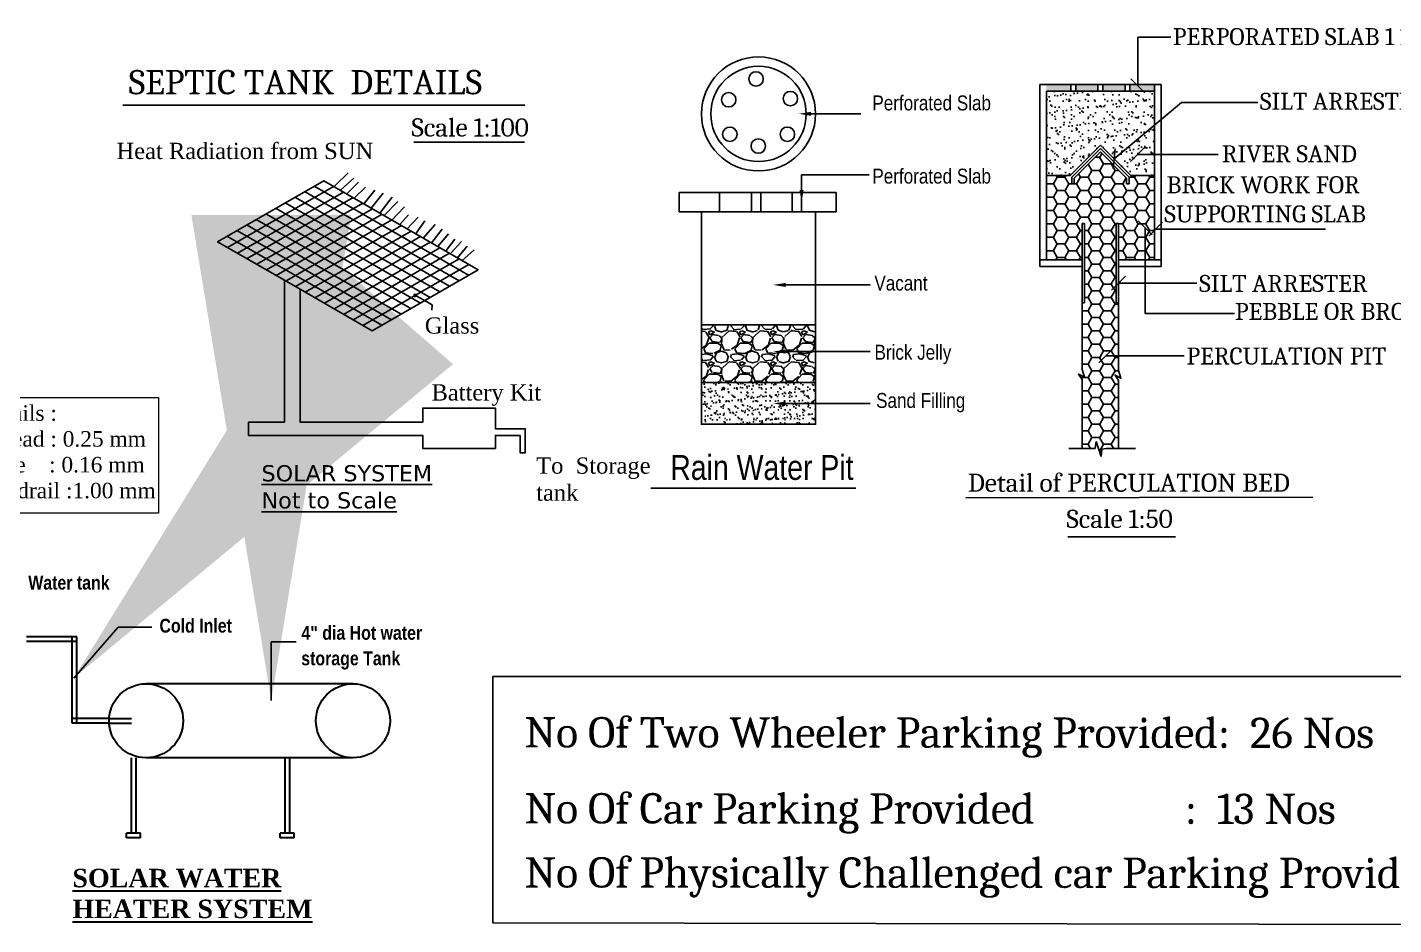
# Model space of a CAD drawing. Header units: metres. Extents: x 54 to 230, y 9 to 104.
# Drawn here: x 103.3 to 125.8, y 71.04 to 85.82 of the extents above; entities that cross this region are included whole.
import ezdxf
from ezdxf.enums import TextEntityAlignment as Align

# ---------------------------------------------------------------- set-up
doc = ezdxf.new("R2010")
doc.units = ezdxf.units.M
doc.header["$MEASUREMENT"] = 0
doc.styles.add('DGDG', font='ARIALNB.TTF', dxfattribs={"height": 12})
doc.styles.get("Standard").update_dxf_attribs({"font": 'Cambria.ttf'})
doc.styles.add('STYLE 3', font='ARIALN.TTF')
doc.dimstyles.new('Copy of COPY STANDARD', dxfattribs={"dimtxt": 12, "dimasz": 8, "dimexe": 0.18, "dimexo": 0.0625, "dimgap": 2, "dimtad": 0, "dimdec": 3, "dimzin": 0, "dimdsep": 46, "dimlunit": 4, "dimtxsty": 'DGDG', "dimblk": 'OBLIQUE', "dimcen": 0.09, "dimdle": 3, "dimse1": 1, "dimse2": 1, "dimclrd": 256, "dimclrt": 256, "dimadec": 0, "dimazin": 0, "dimtfac": 1, "dimtdec": 3, "dimtix": 1, "dimtofl": 0, "dimtmove": 0, "dimatfit": 0, "dimfxl": 0, "dimtolj": 1, "dimtzin": 0, "dimarcsym": 0})
doc.dimstyles.get("Standard").update_dxf_attribs({"dimtxt": 0.23, "dimasz": 0.23, "dimexe": 0.18, "dimexo": 0.0625, "dimgap": 0.09, "dimtad": 0, "dimzin": 0, "dimdsep": 46, "dimtxsty": 'Standard', "dimblk": 'OBLIQUE', "dimcen": 0.09, "dimse1": 1, "dimse2": 1, "dimadec": 0, "dimazin": 0, "dimtfac": 1, "dimtofl": 0, "dimtmove": 0, "dimatfit": 3, "dimldrblk": 'OBLIQUE', "dimfxl": 0, "dimtolj": 1, "dimtzin": 0, "dimarcsym": 0})

# ---------------------------------------------------------------- blocks, each defined once
blk = doc.blocks.new('_Oblique')
at = {"color": 0, "linetype": 'ByBlock', "lineweight": -2}
blk.add_line((-0.5, -0.5), (0.5, 0.5), dxfattribs=at)

msp = doc.modelspace()

# ---------------------------------------------------------------- hatches: boundary and pattern name
h = msp.add_hatch(color=0)
h.paths.add_polyline_path([(120.083, 84.878), (120.083, 84.768), (120.488, 84.768), (120.488, 84.878)])
h.paths.add_polyline_path([(120.568, 84.878), (120.568, 84.768), (120.933, 84.768), (120.933, 84.878)])
h.paths.add_polyline_path([(121.013, 84.878), (121.013, 84.768), (121.378, 84.768), (121.378, 84.878)])
h.paths.add_polyline_path([(121.863, 84.768), (121.863, 84.878), (121.458, 84.878), (121.458, 84.768)])
h = msp.add_hatch()
h.set_pattern_fill('AR-SAND', color=0, scale=0.004, style=0)
h.set_pattern_definition([(37.5, (-14727.68602, -4435.9439), (-0.0064001252, 0.195765295), [0, -0.154432, 0, -0.17272, 0, -0.1651]), (7.5, (-14727.68602, -4435.9439), (0.1798093133, 0.2867300402), [0, -0.083312, 0, -0.139192, 0, -0.05334]), (327.5, (-14727.81099, -4435.9439), (0.3163969481, 0.0005748739), [0, -0.0508, 0, -0.18288, 0, -0.23876]), (317.5, (-14727.811, -4435.9439), (0.305422581, 0.0891717293), [0, -0.0254, 0, -0.119888, 0, -0.13716])])
h.paths.add_polyline_path([(120.973, 83.878), (121.473, 83.378), (121.863, 83.378), (121.863, 84.768), (120.083, 84.768), (120.083, 83.378), (120.473, 83.378)])
h = msp.add_hatch()
h.set_pattern_fill('HONEY', color=0, scale=0.04, style=0)
h.set_pattern_definition([(0, (-14727.68602, -4435.9439), (0.1905, 0.1099852), [0.127, -0.254]), (120, (-14727.68602, -4435.9439), (-0.19049997724, 0.1099852394), [0.127, -0.254]), (60, (-14727.68602, -4435.9439), (2.276e-08, 0.2199704394), [-0.254, 0.127])])
h.paths.add_polyline_path([(121.863, 83.378), (121.473, 83.378), (121.444, 83.35), (121.444, 83.24), (121.404, 83.24), (121.404, 83.334), (120.973, 83.765), (120.541, 83.334), (120.541, 83.24), (120.501, 83.24), (120.501, 83.35), (120.473, 83.378), (120.083, 83.378), (120.083, 81.988), (120.673, 81.988), (120.673, 82.588), (120.713, 82.588), (120.713, 81.278), (120.673, 81.278), (120.673, 80.18), (120.711, 80.052), (120.614, 80.104), (120.673, 80.016), (120.673, 78.878), (120.889, 78.878), (120.905, 78.997), (120.985, 78.748), (120.994, 78.868), (121.07, 78.878), (121.273, 78.878), (121.273, 80.001), (121.214, 80.089), (121.311, 80.037), (121.273, 80.166), (121.273, 81.278), (121.233, 81.278), (121.233, 82.588), (121.273, 82.588), (121.273, 81.988), (121.863, 81.988)])
at = {"lineweight": 25}
h = msp.add_hatch(dxfattribs=at)
h.set_pattern_fill('GRAVEL', color=0, scale=0.511111, style=0)
h.set_pattern_definition([(228.0128, (-69.922786, -80.616077), (-4.088887985, -4.6000006854), [0.0687628, -6.8075339]), (184.9697, (-69.968786, -80.667188), (6.1333338704, 0.511106668), [0.1179992, -11.6819172]), (132.5104, (-70.086342, -80.67741), (5.111106367, -5.622226655), [0.0832028, -8.237083]), (267.2737, (-70.285675, -80.805188), (0.5111090757, 10.2222223723), [0.107455, -10.6380408]), (292.8337, (-70.290786, -80.91252), (-2.5555606182, 6.133331499), [0.1053681, -10.4314573]), (357.2737, (-70.249897, -81.009632), (-10.2222223723, 0.5111090757), [0.107455, -10.6380408]), (37.6942, (-70.142564, -81.014743), (-6.6444481984, -5.1111062067), [0.1421037, -14.0682562]), (72.2553, (-70.03012, -80.927854), (3.5777832785, 11.2444425175), [0.1341605, -13.2818974]), (121.4296, (-69.98923, -80.800077), (-4.0888930972, 6.644441907), [0.1078189, -10.6740818]), (175.2364, (-70.045453, -80.708077), (5.6222227055, -0.511106783), [0.1230919, -6.0315011]), (222.3974, (-70.16812, -80.697854), (-6.1333370901, -5.6222181749), [0.1591845, -15.7592806]), (138.8141, (-69.779675, -80.8103), (-3.577779284, 3.066665293), [0.0543316, -5.3788536]), (171.4692, (-69.820564, -80.77452), (6.6444435674, -1.022226265), [0.1033656, -10.2332167]), (225, (-69.9228, -80.7592), (-1e-16, -0.51111127), [0.0722818, -0.6505381]), (203.1986, (-69.958564, -80.697854), (2.555555418, 1.0222229), [0.0389252, -3.853581]), (291.8014, (-69.99434, -80.71319), (-0.511111065, 1.533333473), [0.0550482, -2.6973695]), (30.9638, (-69.9739, -80.7643), (1.533332322, 1.02222349), [0.0894082, -2.8908562]), (161.5651, (-69.89723, -80.7183), (1.02222244, -0.5111103), [0.064651, -1.5516245]), (16.3895, (-70.290786, -80.713188), (5.1111122344, 1.533329607), [0.0905689, -8.966343]), (70.3462, (-70.203897, -80.687632), (-2.044442015, -5.6222233134), [0.0759823, -7.5222308]), (293.1986, (-69.89723, -80.616077), (-1.0222229, 2.555555418), [0.0778499, -3.8146563]), (343.6105, (-69.866564, -80.687632), (-5.1111122344, 1.533329607), [0.0905689, -8.966343]), (339.444, (-70.290786, -81.030077), (-2.555556498, 1.022220176), [0.0873387, -4.2795967]), (294.7751, (-70.20901, -81.060743), (-2.555551563, 5.622223971), [0.0731799, -7.2448175]), (66.8014, (-69.89212, -81.12719), (1.0222229, 2.555555418), [0.0778499, -3.8146563]), (17.354, (-69.861453, -81.055632), (-6.644445476, -2.0444416344), [0.0856781, -8.4821056]), (69.444, (-70.142564, -81.12719), (-1.022220176, -2.555556498), [0.0436693, -4.323266]), (101.3099, (-69.92279, -81.12719), (-0.5111099, 2.04444483), [0.0260616, -2.5801037]), (165.9638, (-69.9279, -81.10163), (1.53333361, -0.51111012), [0.1053681, -2.0019967]), (186.009, (-70.03012, -81.076077), (5.1111109835, 0.5111107622), [0.0976478, -9.6671162]), (303.6901, (-69.9739, -80.8103), (-0.51111179, 1.022222), [0.0737135, -1.7691237]), (353.1572, (-69.933008, -80.871632), (8.688888564, -1.02222631), [0.1286947, -12.7407544]), (60.9454, (-69.80523, -80.886965), (-2.044444458, -3.577777974), [0.052622, -5.2095889]), (90, (-69.7797, -80.84097), (-0.5111111, 0.5111111), [0.0306667, -0.4804444]), (120.2564, (-70.04034, -81.060743), (2.044441831, -3.577779033), [0.0710056, -7.0295769]), (48.0128, (-70.07612, -80.99941), (4.088887985, 4.6000006854), [0.1375257, -6.738771]), (0, (-69.9841, -80.8972), (0.5111111, 0.5111111), [0.1328889, -0.3782222]), (325.3048, (-69.85123, -80.897188), (-5.1111081765, 3.577782178), [0.0808138, -8.0005623]), (254.0546, (-69.784786, -80.94319), (-0.511111054, -2.04444451), [0.0744188, -3.6465263]), (207.646, (-69.80523, -81.014743), (-9.7111089675, -5.111115053), [0.1211666, -11.9955089]), (175.4261, (-69.912564, -81.070965), (-6.6444447294, 0.5111084539), [0.1281862, -12.6904156])])
h.paths.add_polyline_path([(114.404, 79.965), (116.282, 79.965), (116.282, 80.917), (114.404, 80.917)])
h = msp.add_hatch(dxfattribs=at)
h.set_pattern_fill('AR-SAND', color=0, scale=0.076667, style=0)
h.set_pattern_definition([(37.5, (-73.56865, -88.85943), (-0.00482949, 0.147723156), [0, -0.116533333, 0, -0.130333333, 0, -0.124583333]), (7.5, (-73.56865, -88.85943), (0.13568288, 0.21636453), [0, -0.062866667, 0, -0.105033333, 0, -0.04025]), (327.5, (-73.66295, -88.85943), (0.238750876, 0.00043386), [0, -0.038333333, 0, -0.138, 0, -0.180166667]), (317.5, (-73.66295, -88.85943), (0.2304697, 0.06728846), [0, -0.019166667, 0, -0.090466667, 0, -0.1035])])
h.paths.add_polyline_path([(114.404, 79.965), (114.404, 79.279), (116.282, 79.279), (116.282, 79.965)])

# ---------------------------------------------------------------- linework, layer by layer
at = {"color": 0}
for p, q in [((119.973, 84.878), (121.973, 84.878)), ((119.973, 81.878), (119.973, 84.878)), ((120.488, 84.768), (120.488, 84.878)), ((120.568, 84.768), (120.568, 84.878)), ((120.933, 84.768), (120.933, 84.878)), ((121.013, 84.768), (121.013, 84.878)), ((121.378, 84.768), (121.378, 84.878)), ((121.458, 84.768), (121.458, 84.878)), ((121.863, 84.878), (121.863, 81.988)), ((121.973, 84.878), (121.973, 81.878)), ((120.083, 84.768), (121.863, 84.768)), ((120.083, 81.988), (120.083, 84.768)), ((104.876, 84.535), (111.495, 84.535)), ((109.666, 83.926), (111.492, 83.926)), ((120.473, 83.378), (120.973, 83.878)), ((120.501, 83.35), (120.973, 83.822)), ((120.541, 83.334), (120.973, 83.765)), ((120.973, 83.878), (121.473, 83.378)), ((120.973, 83.822), (121.444, 83.35)), ((120.973, 83.765), (121.404, 83.334)), ((120.473, 83.378), (120.083, 83.378)), ((120.501, 83.35), (120.501, 83.24)), ((120.541, 83.24), (120.541, 83.334)), ((121.404, 83.24), (121.404, 83.334)), ((121.444, 83.35), (121.444, 83.24)), ((121.863, 83.378), (121.473, 83.378)), ((120.501, 83.24), (120.541, 83.24)), ((121.444, 83.24), (121.404, 83.24)), ((120.713, 82.588), (120.673, 82.588)), ((120.673, 80.18), (120.673, 82.588)), ((120.713, 81.278), (120.713, 82.588)), ((121.273, 82.588), (121.233, 82.588)), ((121.233, 81.278), (121.233, 82.588)), ((121.273, 80.166), (121.273, 82.588)), ((122.39, 82.491), (124.682, 82.491)), ((120.673, 81.988), (119.973, 81.988)), ((121.973, 81.988), (121.273, 81.988)), ((120.673, 81.878), (119.973, 81.878)), ((121.973, 81.878), (121.273, 81.878)), ((120.713, 81.278), (120.673, 81.278)), ((121.273, 81.278), (121.233, 81.278)), ((120.673, 78.878), (120.673, 80.016)), ((121.273, 78.878), (121.273, 80.001)), ((120.889, 78.878), (120.905, 78.997)), ((120.905, 78.997), (120.985, 78.748)), ((120.889, 78.878), (120.454, 78.878)), ((120.985, 78.748), (120.994, 78.868)), ((120.994, 78.868), (121.07, 78.878)), ((121.55, 78.878), (121.07, 78.878)), ((118.756, 78.069), (124.473, 78.076)), ((120.434, 77.427), (122.21, 77.427))]:
    msp.add_line(p, q, dxfattribs=at)
at = {"color": 0, "lineweight": -2}
for p, q in [((106.437, 82.283), (108.184, 83.291)), ((108.184, 83.291), (110.726, 81.824)), ((108.359, 83.201), (108.585, 83.418)), ((108.465, 83.139), (108.677, 83.33)), ((108.561, 83.067), (108.758, 83.269)), ((106.598, 82.19), (108.353, 83.201)), ((106.763, 82.098), (108.509, 83.104)), ((107.877, 83.107), (108.511, 82.74)), ((108.035, 83.198), (108.59, 82.878)), ((108.692, 83.006), (108.869, 83.183)), ((108.85, 82.918), (109.023, 83.134)), ((108.963, 82.838), (109.165, 83.084)), ((106.922, 82.007), (108.668, 83.013)), ((107.081, 81.915), (108.827, 82.921)), ((107.24, 81.823), (108.986, 82.829)), ((107.4, 82.831), (108.273, 82.328)), ((107.559, 82.923), (108.352, 82.465)), ((107.718, 83.015), (108.432, 82.603)), ((108.59, 82.878), (110.57, 81.735)), ((109.106, 82.755), (109.308, 83.021)), ((109.179, 82.716), (109.402, 82.951)), ((109.297, 82.635), (109.513, 82.858)), ((107.082, 82.648), (108.114, 82.052)), ((107.241, 82.74), (108.193, 82.19)), ((107.399, 81.731), (109.144, 82.737)), ((107.536, 81.627), (109.303, 82.646)), ((108.432, 82.603), (110.253, 81.551)), ((108.511, 82.74), (110.412, 81.643)), ((109.438, 82.568), (109.582, 82.727)), ((109.551, 82.49), (109.738, 82.692)), ((109.697, 82.409), (109.851, 82.628)), ((109.819, 82.345), (110.021, 82.571)), ((106.6, 82.373), (107.87, 81.64)), ((106.765, 82.465), (107.955, 81.777)), ((106.923, 82.556), (108.034, 81.915)), ((107.717, 81.548), (109.462, 82.554)), ((107.876, 81.456), (109.621, 82.462)), ((108.035, 81.364), (109.78, 82.37)), ((108.352, 82.465), (110.094, 81.46)), ((109.965, 82.272), (110.135, 82.49)), ((110.062, 82.207), (110.24, 82.417)), ((106.437, 82.283), (107.796, 81.502)), ((108.193, 82.19), (109.776, 81.276)), ((108.194, 81.273), (109.939, 82.279)), ((108.273, 82.328), (109.935, 81.368)), ((108.353, 81.181), (110.098, 82.187)), ((110.199, 82.142), (110.345, 82.328)), ((110.28, 82.102), (110.45, 82.288)), ((110.386, 82.021), (110.548, 82.215)), ((110.459, 81.973), (110.661, 82.15)), ((108.034, 81.915), (109.458, 81.093)), ((108.114, 82.052), (109.617, 81.184)), ((108.512, 81.089), (110.257, 82.095)), ((108.512, 81.089), (110.257, 82.095)), ((108.671, 80.997), (110.416, 82.003)), ((108.829, 80.905), (110.575, 81.912)), ((107.955, 81.777), (109.3, 81.001)), ((108.982, 80.818), (110.726, 81.824)), ((107.536, 79.313), (107.536, 81.627)), ((107.796, 81.502), (107.796, 79.313)), ((107.796, 81.502), (108.982, 80.818)), ((107.876, 81.64), (109.141, 80.909)), ((109.669, 81.418), (109.721, 81.419)), ((109.669, 81.418), (109.695, 81.372)), ((109.669, 81.418), (109.969, 81.247)), ((109.969, 81.247), (109.963, 81.158)), ((109.813, 79.313), (109.813, 79.545)), ((109.813, 79.545), (111.01, 79.545)), ((111.01, 79.205), (111.01, 79.545)), ((107.536, 79.313), (106.947, 79.313)), ((107.796, 79.313), (109.813, 79.313)), ((111.01, 79.205), (111.503, 79.205)), ((111.503, 79.205), (111.503, 78.809)), ((108.426, 79.096), (106.947, 79.096)), ((108.426, 79.096), (109.813, 79.096)), ((109.813, 79.096), (109.813, 78.88)), ((111.01, 79.096), (111.416, 79.096)), ((111.01, 79.096), (111.416, 79.096)), ((111.01, 79.096), (111.01, 78.88)), ((111.416, 79.096), (111.416, 78.809)), ((109.813, 78.88), (111.01, 78.88))]:
    msp.add_line(p, q, dxfattribs=at)
at = {"color": 0, "lineweight": 25}
for p, q in [((116.053, 83.094), (116.053, 83.386)), ((116.053, 83.386), (117.166, 83.386)), ((114.036, 83.094), (116.623, 83.094)), ((114.036, 82.778), (114.036, 83.094)), ((114.404, 83.094), (116.282, 83.094)), ((114.404, 83.094), (116.282, 83.094)), ((114.702, 82.778), (114.702, 83.094)), ((115.229, 82.778), (115.229, 83.094)), ((115.382, 82.778), (115.382, 83.094)), ((115.9, 82.778), (115.9, 83.094)), ((116.053, 82.778), (116.053, 83.094)), ((116.623, 83.094), (116.623, 82.778)), ((116.623, 82.778), (114.036, 82.778)), ((113.572, 78.225), (116.943, 78.225))]:
    msp.add_line(p, q, dxfattribs=at)
at = {"color": 0, "lineweight": 30, "ltscale": 0.5}
for p, q in [((104.117, 75.776), (103.287, 75.776)), ((104.117, 75.7), (103.287, 75.7)), ((104.041, 74.356), (104.041, 75.776)), ((104.117, 74.356), (104.117, 75.776)), ((108.666, 75.003), (105.259, 75.003)), ((104.649, 74.432), (104.041, 74.432)), ((104.651, 74.356), (104.041, 74.356)), ((104.651, 74.432), (104.649, 74.432)), ((104.649, 74.432), (105.018, 74.432)), ((104.651, 74.356), (104.649, 74.356)), ((104.651, 74.356), (105.018, 74.356)), ((105.869, 74.432), (105.867, 74.432)), ((105.869, 74.356), (105.867, 74.356)), ((105.015, 73.784), (105.015, 72.541)), ((105.091, 73.784), (105.091, 72.541)), ((108.666, 73.784), (105.259, 73.784)), ((107.544, 73.784), (107.544, 72.541)), ((107.62, 73.784), (107.62, 72.541)), ((105.167, 72.541), (104.938, 72.541)), ((104.938, 72.465), (104.938, 72.541)), ((105.167, 72.465), (104.938, 72.465)), ((105.091, 72.541), (105.015, 72.541)), ((105.167, 72.465), (105.167, 72.541)), ((107.696, 72.541), (107.468, 72.541)), ((107.468, 72.465), (107.468, 72.541)), ((107.696, 72.465), (107.468, 72.465)), ((107.62, 72.541), (107.544, 72.541)), ((107.696, 72.465), (107.696, 72.541))]:
    msp.add_line(p, q, dxfattribs=at)
at = {"color": 0, "lineweight": 25}
for points in [[(116.21, 84.393), (117.028, 84.393)], [(116.053, 83.14), (116.053, 83.386)], [(115.79, 81.574), (117.182, 81.574)], [(115.79, 80.476), (117.182, 80.476)], [(115.79, 79.621), (117.182, 79.621)]]:
    msp.add_lwpolyline(points, dxfattribs=at)
at = {"color": 0, "lineweight": -2}
msp.add_lwpolyline([(106.947, 79.313), (107.536, 79.313), (107.536, 81.651), (106.437, 82.283), (108.184, 83.291), (110.726, 81.824), (108.982, 80.818), (107.796, 81.502), (107.796, 79.313), (109.813, 79.313), (109.813, 79.545), (111.01, 79.545), (111.01, 79.205), (111.503, 79.205), (111.503, 78.809), (111.416, 78.809), (111.416, 79.096), (111.01, 79.096), (111.01, 78.88), (109.813, 78.88), (109.813, 79.096), (106.947, 79.096)], close=True, dxfattribs=at)
at = {"color": 0}
for points in [[(114.404, 82.778), (116.282, 82.778), (116.282, 79.279), (114.404, 79.279), (114.404, 82.778)], [(120.673, 80.016), (120.614, 80.104), (120.711, 80.052), (120.673, 80.18)], [(121.273, 80.001), (121.214, 80.089), (121.311, 80.037), (121.273, 80.166)]]:
    msp.add_lwpolyline(points, dxfattribs=at)
at = {"color": 0, "lineweight": 25}
for points in [[(114.404, 79.965), (116.282, 79.965), (116.282, 80.917), (114.404, 80.917)], [(114.404, 79.279), (116.282, 79.279), (116.282, 79.965), (114.404, 79.965)]]:
    msp.add_lwpolyline(points, close=True, dxfattribs=at)
at = {"color": 0, "lineweight": 0}
msp.add_lwpolyline([(102.329, 79.717), (105.464, 79.717), (105.464, 77.816), (102.329, 77.816)], close=True, dxfattribs=at)
at = {"color": 0, "lineweight": 25, "ltscale": 0.25}
msp.add_lwpolyline([(110.971, 75.123), (129.88, 75.123), (129.88, 71.035), (110.971, 71.065)], close=True, dxfattribs=at)
at = {"color": 0, "lineweight": 25}
for centre, radius in [((115.343, 84.391), 0.939), ((115.343, 84.391), 0.785), ((115.302, 84.967), 0.119), ((114.852, 84.624), 0.119), ((115.868, 84.644), 0.119), ((114.871, 84.056), 0.119), ((115.819, 84.056), 0.119), ((115.34, 83.861), 0.119)]:
    msp.add_circle(centre, radius, dxfattribs=at)
at = {"color": 0, "lineweight": 30, "ltscale": 0.5}
for centre in [(105.259, 74.394), (108.666, 74.394)]:
    msp.add_circle(centre, 0.61, dxfattribs=at)
at = {"color": 0, "lineweight": 25}
for points in [[(116.21, 84.359), (116.005, 84.393), (116.21, 84.427)], [(116.087, 83.14), (116.053, 82.936), (116.019, 83.14)], [(115.79, 81.54), (115.586, 81.574), (115.79, 81.608)], [(115.79, 80.442), (115.586, 80.476), (115.79, 80.51)], [(115.79, 79.587), (115.586, 79.621), (115.79, 79.655)]]:
    msp.add_solid(points, dxfattribs=at)

# ---------------------------------------------------------------- texts
at = {"color": 0}
for s, height, p in [('PERPORATED SLAB 1 1/2" THICK', 0.28, (122.164, 85.524)), ('SEPTIC TANK  DETAILS', 0.4, (104.973, 84.714)), ('SILT ARRESTER', 0.28, (123.599, 84.459)), ('Scale 1:100', 0.3, (109.628, 84.019)), ('RIVER SAND', 0.28, (122.972, 83.594)), ('BRICK WORK FOR  ', 0.28, (122.062, 83.084)), ('  SUPPORTING SLAB', 0.28, (121.841, 82.604)), ('SILT ARRESTER', 0.28, (122.599, 81.458)), ('PEBBLE OR BROKEN BRICKS', 0.28, (123.188, 80.997)), ('PERCULATION PIT', 0.28, (122.39, 80.263)), ('Detail of PERCULATION BED', 0.3, (118.788, 78.166)), ('Scale 1:50', 0.3, (120.413, 77.571))]:
    msp.add_text(s, height=height, dxfattribs=at).set_placement(p)
at = {"color": 0, "lineweight": 25, "style": 'STYLE 3'}
for s, height, p in [('Perforated Slab', 0.24533, (119.171, 84.572)), ('Perforated Slab', 0.24533, (119.171, 83.366)), ('Vacant', 0.2453, (118.126, 81.604)), ('Brick Jelly', 0.24533, (118.518, 80.465)), ('Sand Filling', 0.24533, (118.748, 79.671)), ('Rain Water Pit', 0.40889, (116.909, 78.567))]:
    msp.add_text(s, height=height, dxfattribs=at).set_placement(p, align=Align.MIDDLE_RIGHT)
at = {"color": 0}
for s, p in [('No Of Two Wheeler Parking Provided:  26 Nos', (111.491, 73.955)), ('No Of Car Parking Provided               :  13 Nos', (111.491, 72.703)), ('No Of Physically Challenged car Parking Provided:  02 nos', (111.491, 71.647))]:
    msp.add_text(s, height=0.5, rotation=359.9607, dxfattribs=at).set_placement(p)
at = {"color": 0, "lineweight": -2, "char_height": 0.2673, "width": 8.31279, "attachment_point": 1}
for s, insert in [('{\\fRomantic|b0|i0|c2|p2;Heat Radiation from SUN}', (104.771, 83.915)), ('{\\fRomantic|b0|i0|c2|p2;Glass}', (109.848, 81.039)), ('{\\fRomantic|b0|i0|c2|p2;Battery Kit}', (109.958, 79.937)), ('{\\fVerdana|b0|i0|c0|p34;\\LSOLAR SYSTEM\\PNot to Scale}', (107.159, 78.605)), ('{\\fRomantic|b0|i0|c2|p2;To  Storage\\Ptank}', (111.682, 78.732))]:
    msp.add_mtext(s, dxfattribs=dict(at, insert=insert))
at = {"color": 0, "lineweight": 0, "insert": (102.495, 79.591), "char_height": 0.25512, "width": 7.93418, "attachment_point": 1}
msp.add_mtext('{\\fRomantic|b0|i0|c2|p2;Details :\\PThread : 0.25 mm\\P Rise    : 0.16 mm\\PHandrail :1.00 mm}', dxfattribs=at)
at = {"color": 0, "linetype": 'Continuous', "lineweight": 30, "ltscale": 0.5, "char_height": 0.2286, "attachment_point": 1, "style": 'DGDG'}
for s, insert, width in [('{\\fArial Narrow|b1|i0|c0|p34;Water tank}', (103.319, 76.784), 4.24373), ('{\\fArial Narrow|b1|i0|c0|p34;Cold Inlet}', (105.479, 76.075), 2.85935), ('{\\fArial Narrow|b1|i0|c0|p34;4" dia Hot water}', (107.817, 75.958), 2.9075), ('{\\fArial Narrow|b1|i0|c0|p34;storage Tank}', (107.814, 75.537), 3.28951)]:
    msp.add_mtext(s, dxfattribs=dict(at, insert=insert, width=width))
at = {"color": 0, "linetype": 'Continuous', "lineweight": 30, "insert": (104.045, 71.956), "char_height": 0.3048, "attachment_point": 1, "style": 'DGDG'}
msp.add_mtext_dynamic_manual_height_columns('{\\fTimes New Roman|b1|i0|c0|p18;\\L\\C256;SOLAR WATER \\PHEATER SYSTEM}', width=307.30224, gutter_width=270, heights=[0], dxfattribs=at)

# ---------------------------------------------------------------- leaders
at = {"color": 0}
for points in [[(121.589, 84.852), (121.589, 85.654), (122.131, 85.654)], [(121.199, 83.652), (122.308, 84.579), (123.564, 84.579)], [(121.584, 83.722), (122.911, 83.722)], [(121.71, 82.513), (121.71, 81.103), (123.183, 81.103)], [(121.883, 82.491), (122.39, 82.491)], [(121.269, 81.601), (122.563, 81.601)], [(121.06, 80.406), (122.354, 80.406)]]:
    msp.add_leader(points, dimstyle='Standard', override={"dimgap": 0.09, "dimtad": 0}, dxfattribs=at)
at = {"color": 0, "lineweight": 30, "ltscale": 0.5}
for points in [[(104.069, 75.098), (104.8, 75.938), (105.356, 75.938)], [(107.32, 74.727), (107.32, 75.696), (107.731, 75.696)]]:
    msp.add_leader(points, dimstyle='Copy of COPY STANDARD', override={"dimgap": 2, "dimtad": 0}, dxfattribs=at)

doc.saveas('drawing.dxf')
